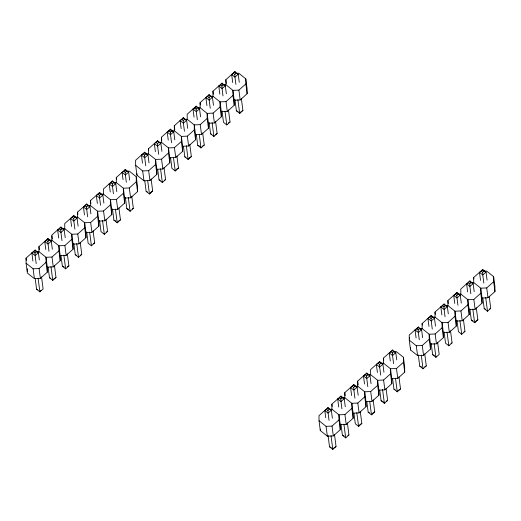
<?xml version="1.0" encoding="UTF-8"?>
<svg xmlns="http://www.w3.org/2000/svg" width="521" height="521" viewBox="0 0 521 521"><rect width="100%" height="100%" fill="white"/><g stroke="black" fill="none" stroke-linecap="round" stroke-linejoin="round"><path stroke-width="0.78" d="M52.842 279.731L52.758 280.35L49.469 277.726L48.108 267.24M78.625 256.71L78.534 257.322L75.252 254.697L73.787 243.411M91.52 245.196L91.429 245.808L88.14 243.183L86.675 231.897M104.408 233.682L104.317 234.3L101.028 231.676L99.563 220.383M130.191 210.66L130.1 211.272L126.811 208.647L125.346 197.361M162.415 181.881L162.324 182.493L159.042 179.869L157.681 169.384M201.086 147.339L201.002 147.951L197.713 145.333L196.352 134.848M213.981 135.831L213.89 136.443L210.601 133.819L209.136 122.533M226.869 124.317L226.778 124.929L223.496 122.305L222.031 111.019M332.899 448.776L332.808 449.395L329.519 446.771L328.054 435.478M345.788 437.269L345.697 437.881L342.408 435.256L340.942 423.97M397.354 391.219L397.262 391.831L393.974 389.207L392.613 378.721M423.13 368.191L423.039 368.803L419.757 366.178L418.291 354.892M436.025 356.677L435.934 357.295L432.645 354.671L431.18 343.378M448.913 345.169L448.822 345.781L445.54 343.157L444.068 331.87M461.801 333.655L461.717 334.267L458.428 331.643L456.963 320.356M487.584 310.627L487.493 311.245L484.211 308.621L482.85 298.136M32.914 261.014L31.866 252.952L34.985 250.653L35.115 250.054L38.398 252.672L39.342 259.933M45.802 249.5L44.754 241.438L46.519 240.357L48.004 238.54L51.292 241.164L52.341 249.227M58.697 237.993L57.649 229.924L59.414 228.843L60.892 227.026L64.181 229.65L65.229 237.713M71.585 226.479L70.537 218.416L73.656 216.117L73.787 215.512L77.069 218.136L78.117 226.199M84.474 214.965L83.425 206.902L85.19 205.815L86.675 204.004L89.964 206.622L90.908 213.884M97.368 203.45L96.32 195.388L99.439 193.096L99.57 192.49L102.852 195.115L103.9 203.177M110.257 191.943L109.208 183.874L110.973 182.793L112.458 180.976L115.747 183.6L116.789 191.663M123.041 179.621L122.103 172.366L123.868 171.279L125.346 169.462L128.635 172.086L129.683 180.149M142.487 163.158L141.438 155.095L144.558 152.796L144.682 152.197L147.971 154.822L149.019 162.884M155.375 151.644L154.327 143.581L157.446 141.289L157.576 140.683L160.859 143.308L161.907 151.37M168.263 140.136L167.215 132.073L170.341 129.775L170.465 129.169L173.754 131.793L174.802 139.856M181.158 128.622L180.11 120.559L181.875 119.472L183.359 117.655L186.642 120.279L187.69 128.342M194.046 117.108L192.998 109.045L194.763 107.964L196.248 106.147L199.536 108.772L200.578 116.834M206.935 105.6L205.893 97.531L207.658 96.45L209.136 94.633L212.425 97.258L213.473 105.32M219.829 94.086L218.781 86.024L220.546 84.936L222.031 83.119L225.313 85.744L226.361 93.806M232.718 82.572L231.669 74.51L234.795 72.211L234.919 71.605L238.208 74.229L239.256 82.292M325.749 417.738L324.804 410.483L326.569 409.402L328.054 407.585L331.343 410.209L332.391 418.272M338.748 407.038L337.699 398.969L339.464 397.888L340.949 396.071L344.231 398.695L345.28 406.758M351.636 395.524L350.587 387.461L353.713 385.162L353.837 384.557L357.126 387.181L358.168 395.244M364.524 384.01L363.482 375.947L366.602 373.648L366.725 373.049L370.014 375.667L371.063 383.73M377.419 372.495L376.37 364.433L379.49 362.141L379.62 361.535L382.902 364.159L383.951 372.222M390.307 360.988L389.259 352.919L392.385 350.626L392.508 350.021L395.797 352.645L396.742 359.9M416.09 337.96L415.042 329.897L416.807 328.81L418.291 326.999L421.58 329.617L422.622 337.68M428.978 326.446L427.936 318.383L431.056 316.091L431.18 315.485L434.468 318.11L435.517 326.172M441.873 314.938L440.825 306.869L442.589 305.788L444.074 303.971L447.357 306.595L448.301 313.85M454.761 303.424L453.713 295.361L455.478 294.274L456.963 292.457L460.251 295.081L461.3 303.144M467.656 291.91L466.608 283.847L468.372 282.76L469.851 280.949L473.14 283.567L474.188 291.636M480.544 280.396L479.496 272.333L481.261 271.252L482.746 269.435L486.028 272.06L487.076 280.122M36.73 251.767L38.977 251.676L46.004 257.283L47.281 267.13L47.32 272.183L40.371 278.39L34.393 278.644L27.366 273.037L26.083 263.183L26.05 258.129L35.115 250.054M38.977 251.676L38.938 246.615L48.004 238.54M60.892 227.026L51.833 235.108L51.866 240.161L58.893 245.769L64.878 245.515L71.82 239.315L71.787 234.261L64.76 228.647L62.513 228.745M73.787 215.512L64.721 223.594L64.76 228.647M88.296 205.717L90.537 205.626L97.57 211.233L97.603 216.287L90.654 222.493L84.676 222.747L77.649 217.133L77.616 212.08L86.675 204.004M90.537 205.626L90.504 200.565L99.57 192.49M112.458 180.976L103.392 189.058L103.432 194.112L110.459 199.719L116.437 199.465L123.386 193.265L123.347 188.211L116.32 182.597L114.079 182.695M116.32 182.597L116.287 177.544L125.346 169.462M144.682 152.197L135.623 160.273L135.655 165.326L136.938 175.18L143.965 180.787L149.944 180.533L156.893 174.333L156.854 169.273L155.577 159.426L148.55 153.819L146.303 153.91M148.55 153.819L148.511 148.759L157.576 140.683M171.337 130.921L174.327 130.791L181.36 136.404L181.393 141.458L174.444 147.658L168.465 147.912L161.438 142.305L161.406 137.251L170.465 129.169M174.327 130.791L174.294 125.737L183.359 117.655M196.248 106.147L187.182 114.223L187.221 119.276L194.248 124.89L200.227 124.636L207.176 118.43L207.137 113.376L200.11 107.769L197.869 107.86M200.11 107.769L200.077 102.709L209.136 94.633M223.652 84.838L225.893 84.741L232.92 90.354L232.959 95.408L226.01 101.615L220.031 101.862L212.998 96.255L212.965 91.201L222.031 83.119M225.893 84.741L225.853 79.687L234.919 71.605M31.866 252.952L35.154 255.577L35.005 252.965L36.359 251.754L38.398 252.672L35.154 255.577L36.196 263.639M44.754 241.438L48.043 244.062L47.893 241.451L49.248 240.24L51.292 241.164L48.043 244.062L48.987 251.317M57.649 229.924L60.931 232.548L60.781 229.937L62.142 228.726L64.181 229.65L60.931 232.548L61.979 240.611M70.537 218.416L73.826 221.041L73.676 218.423L75.031 217.211L77.069 218.136L73.826 221.041L74.874 229.103M83.425 206.902L86.714 209.527L86.564 206.915L87.919 205.704L89.964 206.622L86.714 209.527L87.658 216.782M96.32 195.388L99.609 198.013L99.459 195.401L100.814 194.19L102.852 195.115L99.609 198.013L100.546 205.267M109.208 183.874L112.497 186.498L112.347 183.887L113.702 182.676L115.747 183.6L112.497 186.498L113.441 193.76M122.103 172.366L125.385 174.991L125.235 172.373L126.596 171.162L128.635 172.086L125.385 174.991L126.329 182.246M141.438 155.095L144.721 157.72L144.571 155.108L145.932 153.897L147.971 154.822L144.721 157.72L145.769 165.782M154.327 143.581L157.616 146.206L157.466 143.594L158.82 142.383L160.859 143.308L157.616 146.206L158.664 154.268M167.215 132.073L170.504 134.692L170.354 132.08L171.709 130.869L173.754 131.793L170.504 134.692L171.552 142.761M180.11 120.559L183.399 123.184L183.249 120.566L184.603 119.355L186.642 120.279L183.399 123.184L184.441 131.246M192.998 109.045L196.287 111.67L196.137 109.058L197.492 107.847L199.536 108.772L196.287 111.67L197.335 119.732M205.893 97.531L209.175 100.156L209.025 97.544L210.386 96.333L212.425 97.258L209.175 100.156L210.224 108.218M218.781 86.024L222.07 88.642L221.92 86.03L223.275 84.819L225.313 85.744L222.07 88.642L223.008 95.903M231.669 74.51L234.958 77.134L234.808 74.516L236.163 73.305L238.208 74.229L234.958 77.134L235.902 84.389M26.083 263.183L33.116 268.797L39.095 268.543L46.037 262.337L46.004 257.283L51.983 257.029L58.932 250.822L58.893 245.769L60.176 255.622L60.208 260.676L53.266 266.876L47.281 267.13M77.766 234.007L84.715 227.801L84.676 222.747L85.958 232.594L85.991 237.648L79.042 243.854L73.064 244.108L71.787 234.261L77.766 234.007L79.042 243.854M103.549 210.979L110.491 204.779L110.459 199.719L111.735 209.572L111.774 214.626L104.825 220.826L98.847 221.08L97.57 211.233L103.549 210.979L104.825 220.826M111.735 209.572L117.72 209.318L124.662 203.112L124.63 198.058L123.347 188.211L129.332 187.957L136.274 181.751L136.242 176.697L129.208 171.083L127.717 171.149M135.655 165.326L142.682 170.94L148.667 170.686L155.61 164.48L155.577 159.426L161.556 159.172L168.504 152.972L168.465 147.912L169.748 157.765L169.781 162.819L162.832 169.019L156.854 169.273M187.339 136.15L194.281 129.944L194.248 124.89L195.525 134.737L195.564 139.791L188.615 145.997L182.637 146.251L181.36 136.404L187.339 136.15L188.615 145.997M213.122 113.122L220.064 106.922L220.031 101.862L221.308 111.715L221.347 116.769L214.398 122.976L208.42 123.223L207.137 113.376L213.122 113.122L214.398 122.976M221.308 111.715L227.286 111.461L234.235 105.255L234.203 100.201L232.92 90.354L238.898 90.1L245.847 83.894L245.808 78.84L238.781 73.227L236.541 73.324M60.176 255.622L66.154 255.368L73.103 249.162L73.064 244.108M85.958 232.594L91.937 232.34L98.879 226.14L98.847 221.08M124.63 198.058L130.608 197.804L137.557 191.598L137.518 186.544L136.242 176.697M169.748 157.765L175.727 157.511L182.669 151.305L182.637 146.251M195.525 134.737L201.51 134.483L208.452 128.283L208.42 123.223M234.203 100.201L240.181 99.947L247.123 93.741L247.091 88.687L245.808 78.84M41.035 290.282L39.863 291.858L36.581 289.233L35.22 278.755M53.389 279.249L56.001 277.446L54.431 265.352M118.925 220.722L117.212 222.786L113.923 220.162L112.458 208.875M188.739 158.371L191.357 156.567L189.787 144.473M240.845 111.839L239.673 113.415L236.384 110.791L234.919 99.504M56.001 277.446L52.758 280.35L50.973 266.641M60.996 255.726L62.357 266.211L65.646 268.836L68.896 265.931L67.326 253.838M80.214 242.324L81.784 254.424L78.534 257.322L76.756 243.613M93.103 230.816L94.672 242.91L91.429 245.808L89.645 232.105M105.997 219.302L107.567 231.396L104.317 234.3L102.539 220.591M118.886 207.788L120.455 219.882L117.212 222.786L115.428 209.077M131.774 196.274L133.35 208.374L130.1 211.272L128.322 197.563M151.116 179.009L152.686 191.103L149.436 194.001L146.147 191.383L144.786 180.898M164.004 167.495L165.574 179.589L162.324 182.493L160.546 168.784M176.893 155.981L178.462 168.081L175.219 170.979L171.93 168.355L170.569 157.876M183.457 146.362L184.818 156.841L188.107 159.465L191.357 156.567M202.676 132.959L204.245 145.053L201.002 147.951L199.217 134.249M215.564 121.445L217.14 133.539L213.89 136.443L212.112 122.735M228.459 109.931L230.028 122.031L226.778 124.929L225 111.22M241.347 98.423L242.916 110.517L239.673 113.415L237.889 99.706M328.054 407.585L318.995 415.66L319.028 420.714L320.304 430.567L327.338 436.175L333.316 435.921L340.259 429.721L340.226 424.661L338.95 414.814L331.916 409.206L330.425 409.265M331.916 409.206L331.884 404.153L340.949 396.071M354.71 386.308L357.699 386.178L364.726 391.792L364.765 396.846L357.816 403.052L351.838 403.3L344.811 397.692L344.772 392.639L353.837 384.557M357.699 386.178L357.667 381.125L366.725 373.049M379.62 361.535L370.555 369.61L370.587 374.664L377.621 380.278L383.599 380.024L390.548 373.817L390.509 368.764L383.482 363.157L381.242 363.248M383.482 363.157L383.443 358.103L392.508 350.021M418.291 326.999L409.226 335.075L409.265 340.128L410.541 349.982L417.568 355.589L423.547 355.335L430.496 349.129L430.463 344.075L429.18 334.228L422.153 328.621L419.913 328.712M422.153 328.621L422.121 323.561L431.18 315.485M445.689 305.69L447.936 305.593L454.963 311.206L454.996 316.26L448.053 322.46L442.075 322.714L435.042 317.107L435.009 312.053L444.074 303.971M447.936 305.593L447.897 300.539L456.963 292.457M469.851 280.949L460.792 289.025L460.825 294.078L467.851 299.692L473.836 299.438L480.779 293.232L480.746 288.178L473.719 282.571L471.472 282.662M473.719 282.571L473.68 277.511L482.746 269.435M324.804 410.483L328.093 413.107L327.943 410.496L329.298 409.285L331.343 410.209L328.093 413.107L329.038 420.362M337.699 398.969L340.988 401.593L340.838 398.982L342.193 397.77L344.231 398.695L340.988 401.593L341.926 408.855M350.587 387.461L353.876 390.079L353.726 387.468L355.081 386.256L357.126 387.181L353.876 390.079L354.925 398.148M363.482 375.947L366.764 378.572L366.615 375.96L367.976 374.749L370.014 375.667L366.764 378.572L367.813 386.634M376.37 364.433L379.659 367.058L379.509 364.446L380.864 363.235L382.902 364.159L379.659 367.058L380.701 375.12M389.259 352.919L392.547 355.543L392.398 352.932L393.752 351.721L395.797 352.645L392.547 355.543L393.596 363.606M415.042 329.897L418.33 332.522L418.181 329.91L419.535 328.699L421.58 329.617L418.33 332.522L419.275 339.777M427.936 318.383L431.219 321.008L431.069 318.396L432.43 317.185L434.468 318.11L431.219 321.008L432.267 329.07M440.825 306.869L444.113 309.494L443.964 306.882L445.318 305.671L447.357 306.595L444.113 309.494L445.051 316.755M453.713 295.361L457.002 297.986L456.852 295.368L458.206 294.157L460.251 295.081L457.002 297.986L457.946 305.241M466.608 283.847L469.89 286.472L469.74 283.86L471.101 282.649L473.14 283.567L469.89 286.472L470.834 293.727M479.496 272.333L482.785 274.958L482.635 272.346L483.989 271.135L486.028 272.06L482.785 274.958L483.833 283.02M319.028 420.714L326.055 426.328L332.033 426.074L338.982 419.867L338.95 414.814L344.928 414.56L351.87 408.36L351.838 403.3L353.114 413.153L353.153 418.207L346.204 424.413L340.226 424.661M370.711 391.538L377.653 385.332L377.621 380.278L378.897 390.125L378.936 395.178L371.987 401.385L366.009 401.639L364.726 391.792L370.711 391.538L371.987 401.385M378.897 390.125L384.876 389.871L391.825 383.671L391.792 378.617L390.509 368.764L396.488 368.51L403.436 362.31L403.397 357.256L396.37 351.642L394.13 351.74M409.265 340.128L416.292 345.742L422.27 345.488L429.219 339.282L429.18 334.228L435.159 333.974L442.108 327.768L442.075 322.714L443.351 332.567L443.384 337.621L436.442 343.821L430.463 344.075M460.942 310.952L467.891 304.746L467.851 299.692L469.134 309.539L469.167 314.593L462.225 320.799L456.24 321.053L454.963 311.206L460.942 310.952L462.225 320.799M469.134 309.539L475.113 309.285L482.062 303.085L482.023 298.025L480.746 288.178L486.725 287.924L493.674 281.724L493.634 276.664L486.607 271.057L484.367 271.148M353.114 413.153L359.099 412.899L366.042 406.693L366.009 401.639M391.792 378.617L397.77 378.363L404.713 372.157L404.68 367.103L403.397 357.256M443.351 332.567L449.33 332.313L456.279 326.107L456.24 321.053M482.023 298.025L488.001 297.771L494.95 291.571L494.917 286.517L493.634 276.664M333.44 448.294L336.052 446.49L334.482 434.397M360.304 424.302L358.591 426.367L355.302 423.742L353.941 413.264M397.894 390.73L400.506 388.927L398.936 376.833M336.052 446.49L332.808 449.395L331.024 435.686M347.377 422.883L348.946 434.976L345.697 437.881L343.919 424.172M360.265 411.369L361.834 423.469L358.591 426.367L356.807 412.658M373.153 399.861L374.729 411.955L371.48 414.853L368.191 412.228L366.83 401.75M386.048 388.347L387.617 400.441L384.368 403.345L381.085 400.721L379.724 390.236M400.506 388.927L397.262 391.831L395.478 378.122M424.719 353.811L426.289 365.905L423.039 368.803L421.261 355.101M450.502 330.783L452.072 342.877L448.822 345.781L447.044 332.072M463.39 319.269L464.96 331.369L461.717 334.267L459.932 320.558M476.285 307.761L477.855 319.855L474.605 322.753L471.316 320.128L469.851 308.842M489.173 296.247L490.743 308.341L487.493 311.245L485.715 297.537M241.894 111.077L242.916 110.517M228.491 122.865L230.028 122.031M215.603 134.379L217.14 133.539M202.715 145.893L204.245 145.053M178.462 168.081L176.932 168.915L175.219 170.979L173.434 157.27M164.551 180.149L165.574 179.589M152.686 191.103L151.149 191.943L149.436 194.001L147.658 180.299M132.327 208.928L133.35 208.374M119.433 220.442L120.455 219.882M106.544 231.956L107.567 231.396M93.142 243.743L94.672 242.91M80.254 255.257L81.784 254.424M67.359 266.772L68.896 265.931M489.72 308.901L490.743 308.341M477.855 319.855L476.318 320.689L474.605 322.753L472.827 309.051M463.937 331.923L464.96 331.369M451.049 343.437L452.072 342.877M424.758 366.738L426.289 365.905M386.081 401.281L387.617 400.441M374.729 411.955L373.192 412.788L371.48 414.853L369.702 401.144M360.812 424.022L361.834 423.469M347.924 435.536L348.946 434.976M210.758 96.352L212.998 96.255M184.975 119.374L187.221 119.276M159.198 142.402L161.438 142.305M101.185 194.203L103.432 194.112M75.408 217.231L77.649 217.133M48.876 240.285L51.866 240.161M458.584 294.176L460.825 294.078M432.801 317.198L435.042 317.107M368.347 374.762L370.587 374.664M342.564 397.79L344.811 397.692M236.384 110.791L238.117 111.494M210.601 133.819L211.76 134.281M197.713 145.333L198.866 145.795M184.818 156.841L185.977 157.309M484.211 308.621L485.364 309.083M159.042 179.869L160.194 180.331M471.316 320.128L473.048 320.832M146.147 191.383L147.306 191.845M126.811 208.647L128.544 209.344M113.923 220.162L115.655 220.858M432.645 354.671L434.377 355.368M419.757 366.178L421.489 366.882M75.252 254.697L76.405 255.166M393.974 389.207L395.126 389.669M62.357 266.211L64.09 266.908M381.085 400.721L382.238 401.183M49.469 277.726L50.622 278.188M368.191 412.228L369.35 412.697M36.581 289.233L37.733 289.702M342.408 435.256L344.147 435.953M329.519 446.771L331.252 447.467M234.795 72.211L236.163 73.305M482.615 270.041L483.989 271.135M233.434 73.422L234.808 74.516M481.261 271.252L482.635 272.346M221.9 83.725L223.275 84.819M469.727 281.548L471.101 282.649M220.546 84.936L221.92 86.03M468.372 282.76L469.74 283.86M209.012 95.239L210.386 96.333M456.839 293.062L458.206 294.157M207.658 96.45L209.025 97.544M455.478 294.274L456.852 295.368M196.124 106.746L197.492 107.847M443.944 304.577L445.318 305.671M194.763 107.964L196.137 109.058M442.589 305.788L443.964 306.882M183.229 118.26L184.603 119.355M431.056 316.091L432.43 317.185M181.875 119.472L183.249 120.566M429.701 317.302L431.069 318.396M199.445 146.03L200.539 146.902M170.341 129.775L171.709 130.869M418.161 327.598L419.535 328.699M168.98 130.986L170.354 132.08M416.807 328.81L418.181 329.91M157.446 141.289L158.82 142.383M156.092 142.5L157.466 143.594M144.558 152.796L145.932 153.897M392.385 350.626L393.752 351.721M143.203 154.008L144.571 155.108M391.024 351.838L392.398 352.932M379.49 362.141L380.864 363.235M378.135 363.352L379.509 364.446M125.222 170.067L126.596 171.162M123.868 171.279L125.235 172.373M366.602 373.648L367.976 374.749M365.247 374.86L366.615 375.96M112.334 181.582L113.702 182.676M110.973 182.793L112.347 183.887M383.365 401.854L384.459 402.726L384.368 403.345L382.59 389.636M353.713 385.162L355.081 386.256M352.352 386.374L353.726 387.468M99.439 193.096L100.814 194.19M98.085 194.307L99.459 195.401M340.819 396.676L342.193 397.77M339.464 397.888L340.838 398.982M86.551 204.603L87.919 205.704M85.19 205.815L86.564 206.915M327.93 408.19L329.298 409.285M326.569 409.402L327.943 410.496M73.656 216.117L75.031 217.211M72.302 217.329L73.676 218.423M60.768 227.631L62.142 228.726M59.414 228.843L60.781 229.937M47.88 239.146L49.248 240.24M46.519 240.357L47.893 241.451M34.985 250.653L36.359 251.754M33.631 251.864L35.005 252.965M493.674 281.724L494.95 291.571M486.725 287.924L488.001 297.771M480.779 293.232L482.062 303.085M473.68 277.511L473.876 279.028M473.836 299.438L475.113 309.285M467.891 304.746L469.167 314.593M454.996 316.26L456.279 326.107M447.897 300.539L448.294 303.567M448.053 322.46L449.33 332.313M442.108 327.768L443.384 337.621M435.009 312.053L435.302 314.326M437.607 342.297L439.183 354.391L435.934 357.295L434.149 343.586M435.159 333.974L436.442 343.821M429.219 339.282L430.496 349.129M422.121 323.561L422.316 325.078M422.27 345.488L423.547 355.335M416.292 345.742L417.568 355.589M409.526 337.348L409.721 338.865M403.436 362.31L404.713 372.157M396.488 368.51L397.77 378.363M390.548 373.817L391.825 383.671M383.443 358.103L383.743 360.376M383.599 380.024L384.876 389.871M377.653 385.332L378.936 395.178M364.765 396.846L366.042 406.693M357.667 381.125L358.155 384.915M357.816 403.052L359.099 412.899M351.87 408.36L353.153 418.207M344.772 392.639L345.169 395.667M344.928 414.56L346.204 424.413M338.982 419.867L340.259 429.721M331.884 404.153L332.177 406.419M332.033 426.074L333.316 435.921M326.055 426.328L327.338 436.175M245.847 83.894L247.123 93.741M238.898 90.1L240.181 99.947M232.959 95.408L234.235 105.255M225.853 79.687L226.348 83.477M226.01 101.615L227.286 111.461M220.064 106.922L221.347 116.769M212.965 91.201L213.363 94.229M207.176 118.43L208.452 128.283M200.077 102.709L200.37 104.981M200.227 124.636L201.51 134.483M194.281 129.944L195.564 139.791M186.329 145.756L188.107 159.465M181.393 141.458L182.669 151.305M174.294 125.737L174.782 129.527M174.444 147.658L175.727 157.511M168.504 152.972L169.781 162.819M161.406 137.251L161.797 140.279M161.556 159.172L162.832 169.019M155.61 164.48L156.893 174.333M148.511 148.759L148.706 150.276M148.667 170.686L149.944 180.533M142.682 170.94L143.965 180.787M136.274 181.751L137.557 191.598M129.332 187.957L130.608 197.804M123.386 193.265L124.662 203.112M116.287 177.544L116.483 179.055M116.437 199.465L117.72 209.318M110.491 204.779L111.774 214.626M97.603 216.287L98.879 226.14M90.504 200.565L90.895 203.6M90.654 222.493L91.937 232.34M84.715 227.801L85.991 237.648M77.616 212.08L77.909 214.352M71.82 239.315L73.103 249.162M64.878 245.515L66.154 255.368M63.868 255.127L65.646 268.836M58.932 250.822L60.208 260.676M51.931 235.863L52.321 238.892M51.983 257.029L53.266 266.876M46.037 262.337L47.32 272.183M38.938 246.615L39.335 249.65M41.543 276.866L43.113 288.96L39.863 291.858L38.085 278.155M39.095 268.543L40.371 278.39M33.116 268.797L34.393 278.644M26.05 258.129L26.343 260.402M410.528 347.813L410.541 349.982M320.298 429.122L320.304 430.567M136.925 173.734L136.938 175.18M27.333 268.699L27.352 271.591"/></g></svg>
